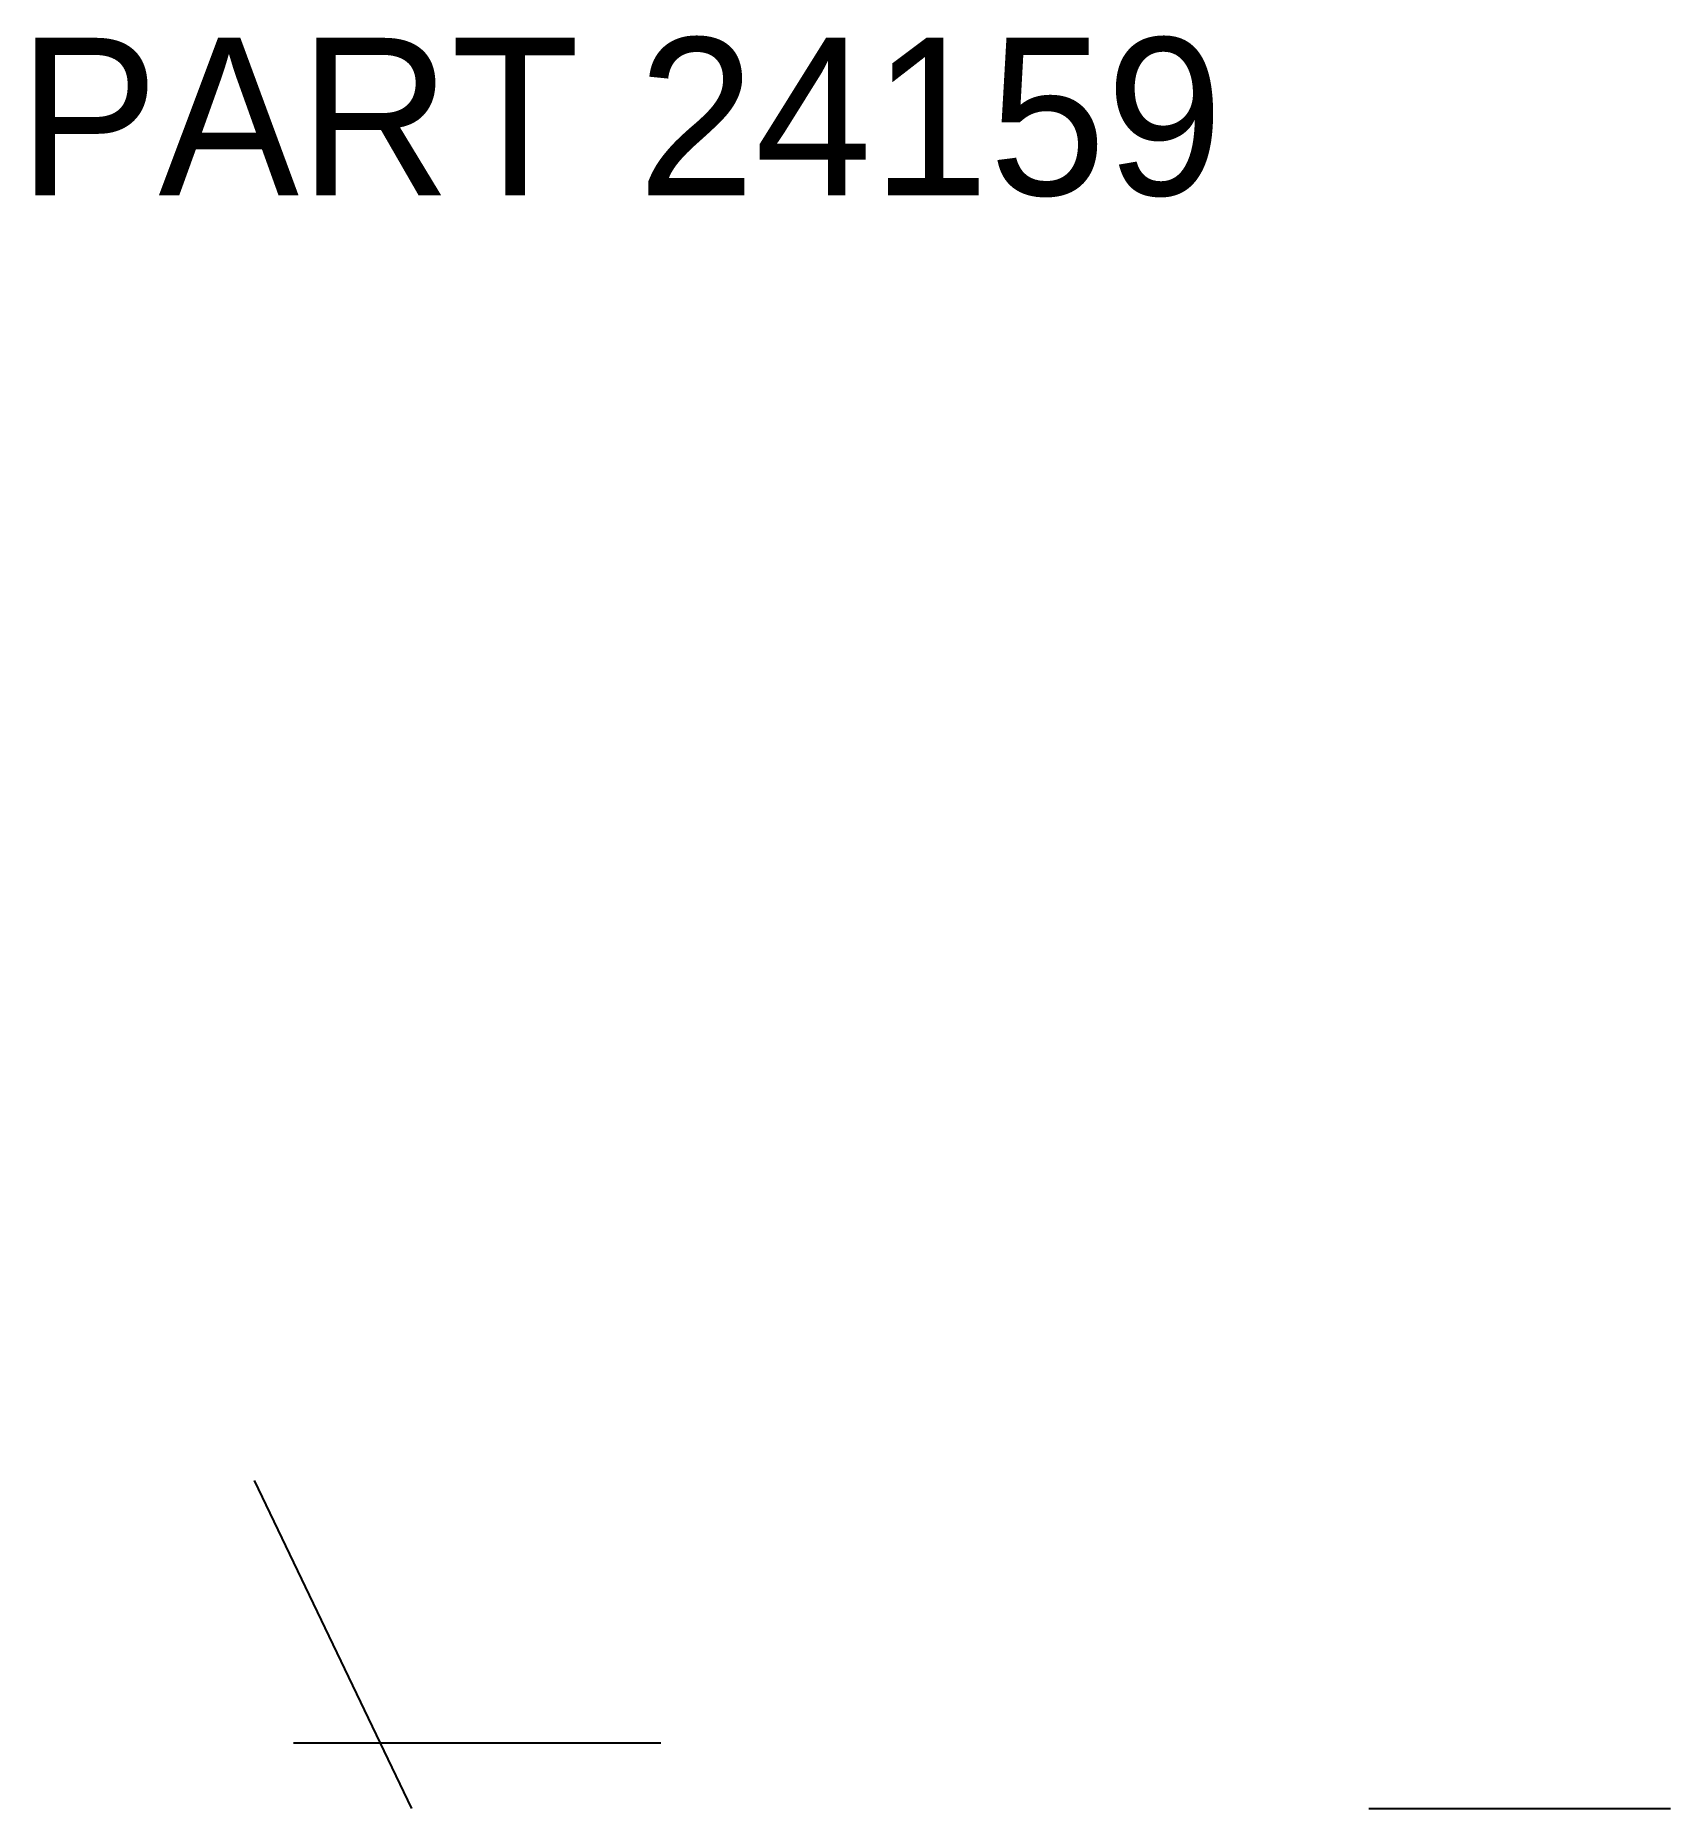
# Model space of a CAD drawing. Header units: millimetres. Extents: x 279 to 404, y 504 to 639.
import ezdxf

# ---------------------------------------------------------------- set-up
doc = ezdxf.new("R2010")
doc.units = ezdxf.units.MM
doc.layers.add('ANNOTATIONS', color=3, linetype='Continuous')
doc.layers.add('GEOMETRY', color=7, linetype='Continuous')

msp = doc.modelspace()

# ---------------------------------------------------------------- linework, layer by layer
at = {"layer": 'GEOMETRY'}
for p, q in [((296, 529), (308, 504)), ((299, 509), (327, 509)), ((381, 504), (404, 504))]:
    msp.add_line(p, q, dxfattribs=at)

# ---------------------------------------------------------------- texts
at = {"layer": 'ANNOTATIONS'}
msp.add_text('PART 24159', height=12, dxfattribs=at).set_placement((278, 627))

doc.saveas('drawing.dxf')
